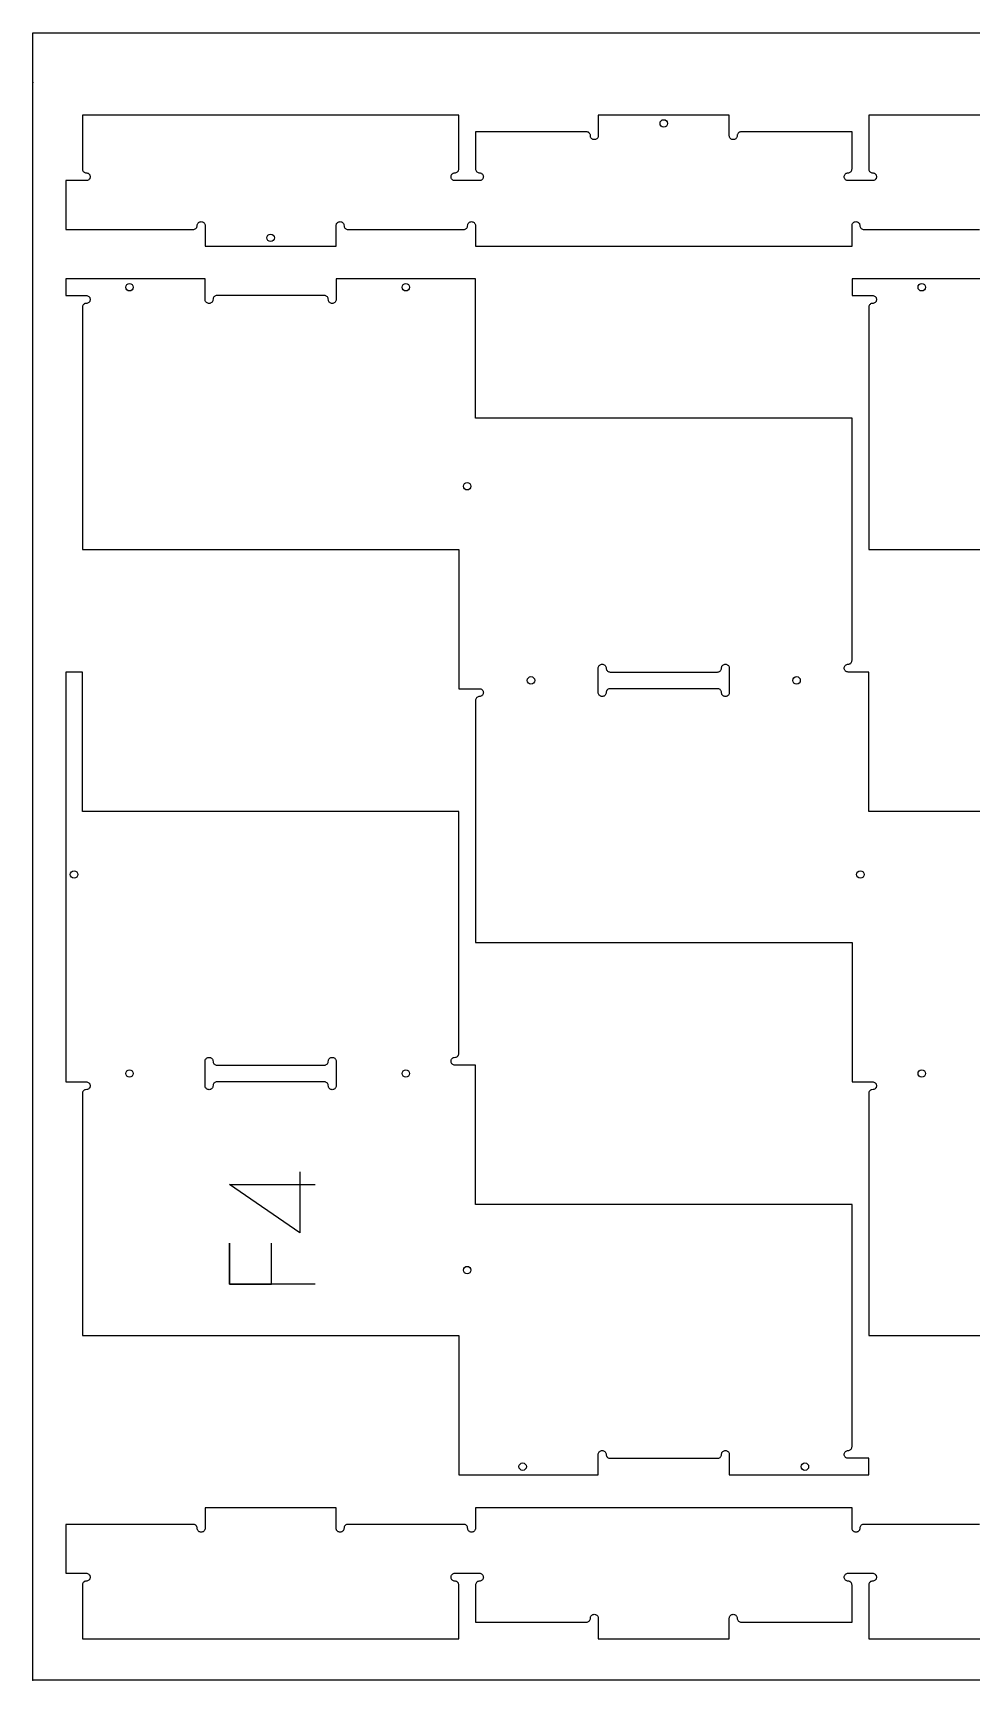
# Model space of a CAD drawing. Header units: inches. Extents: x 0 to 304, y 0 to 160.
# Drawn here: x 207.75 to 235.08, y 0 to 48 of the extents above; entities that cross this region are included whole.
import ezdxf

# ---------------------------------------------------------------- set-up
doc = ezdxf.new("R2010")
doc.units = ezdxf.units.IN
doc.header["$MEASUREMENT"] = 0
for name, color, linetype in [('000_NOTES', 6, 'Continuous'), ('CUT_HOLE', 1, 'Continuous'), ('CUT_number', 3, 'Continuous'), ('CUT_THRU', 7, 'Continuous')]:
    doc.layers.add(name, color=color, linetype=linetype)

# ---------------------------------------------------------------- blocks, each defined once
blk = doc.blocks.new('FASTENER')
blk.add_circle((0, 0), 0.109)

msp = doc.modelspace()

# ---------------------------------------------------------------- linework, layer by layer
at = {"layer": '000_NOTES'}
msp.add_lwpolyline([(207.748, 0), (207.748, 48), (303.748, 48), (303.748, 0)], close=True, dxfattribs=at)
at = {"layer": 'CUT_number'}
for points in [[(215.524, 14.812), (215.524, 13.037), (213.474, 14.437), (215.974, 14.437)], [(215.974, 11.534), (213.474, 11.534), (213.474, 12.734), (213.474, 11.534), (214.699, 11.534), (214.699, 12.734)]]:
    msp.add_lwpolyline(points, dxfattribs=at)
at = {"layer": 'CUT_THRU'}
for points in [[(243.073, 45.605, 0), (232.101, 45.605, 0), (232.101, 44.04, 0), (232.103, 44.02, 0), (232.108, 44, 0), (232.116, 43.982, 0), (232.128, 43.966, 0), (232.142, 43.952, 0), (232.158, 43.94, 0), (232.177, 43.932, 0), (232.196, 43.927, 0), (232.236, 43.923, 0), (232.255, 43.918, 0), (232.273, 43.91, 0), (232.289, 43.898, 0), (232.303, 43.884, 0), (232.315, 43.868, 0), (232.323, 43.85, 0), (232.329, 43.83, 0), (232.33, 43.81, 0), (232.329, 43.79, 0), (232.323, 43.771, 0), (232.315, 43.753, 0), (232.303, 43.737, 0), (232.289, 43.723, 0), (232.273, 43.711, 0), (232.255, 43.703, 0), (232.236, 43.698, 0), (232.216, 43.696, 0), (231.502, 43.696, 0), (231.482, 43.698, 0), (231.462, 43.703, 0), (231.444, 43.711, 0), (231.428, 43.723, 0), (231.414, 43.737, 0), (231.402, 43.753, 0), (231.394, 43.771, 0), (231.389, 43.79, 0), (231.387, 43.81, 0), (231.389, 43.83, 0), (231.394, 43.85, 0), (231.402, 43.868, 0), (231.414, 43.884, 0), (231.428, 43.898, 0), (231.444, 43.91, 0), (231.462, 43.918, 0), (231.482, 43.923, 0), (231.521, 43.927, 0), (231.541, 43.932, 0), (231.559, 43.94, 0), (231.575, 43.952, 0), (231.589, 43.966, 0), (231.601, 43.982, 0), (231.609, 44, 0), (231.614, 44.02, 0), (231.616, 44.04, 0), (231.616, 45.12, 0), (228.383, 45.12, 0), (228.364, 45.119, 0), (228.344, 45.113, 0), (228.326, 45.105, 0), (228.31, 45.093, 0), (228.296, 45.079, 0), (228.284, 45.063, 0), (228.276, 45.045, 0), (228.271, 45.026, 0), (228.267, 44.986, 0), (228.262, 44.967, 0), (228.254, 44.948, 0), (228.242, 44.932, 0), (228.228, 44.918, 0), (228.212, 44.906, 0), (228.193, 44.898, 0), (228.174, 44.893, 0), (228.154, 44.891, 0), (228.134, 44.893, 0), (228.115, 44.898, 0), (228.097, 44.906, 0), (228.081, 44.918, 0), (228.067, 44.932, 0), (228.055, 44.948, 0), (228.047, 44.967, 0), (228.041, 44.986, 0), (228.04, 45.006, 0), (228.04, 45.605, 0), (224.221, 45.605, 0), (224.221, 45.006, 0), (224.219, 44.986, 0), (224.214, 44.967, 0), (224.205, 44.948, 0), (224.194, 44.932, 0), (224.18, 44.918, 0), (224.164, 44.906, 0), (224.145, 44.898, 0), (224.126, 44.893, 0), (224.106, 44.891, 0), (224.086, 44.893, 0), (224.067, 44.898, 0), (224.049, 44.906, 0), (224.033, 44.918, 0), (224.019, 44.932, 0), (224.007, 44.948, 0), (223.999, 44.967, 0), (223.993, 44.986, 0), (223.99, 45.026, 0), (223.985, 45.045, 0), (223.976, 45.063, 0), (223.965, 45.079, 0), (223.951, 45.093, 0), (223.934, 45.105, 0), (223.916, 45.113, 0), (223.897, 45.119, 0), (223.877, 45.12, 0), (220.644, 45.12, 0), (220.644, 44.04, 0), (220.646, 44.02, 0), (220.651, 44, 0), (220.66, 43.982, 0), (220.671, 43.966, 0), (220.685, 43.952, 0), (220.702, 43.94, 0), (220.72, 43.932, 0), (220.739, 43.927, 0), (220.779, 43.923, 0), (220.798, 43.918, 0), (220.816, 43.91, 0), (220.833, 43.898, 0), (220.847, 43.884, 0), (220.858, 43.868, 0), (220.867, 43.85, 0), (220.872, 43.83, 0), (220.874, 43.81, 0), (220.872, 43.79, 0), (220.867, 43.771, 0), (220.858, 43.753, 0), (220.847, 43.737, 0), (220.833, 43.723, 0), (220.816, 43.711, 0), (220.798, 43.703, 0), (220.779, 43.698, 0), (220.759, 43.696, 0), (220.045, 43.696, 0), (220.025, 43.698, 0), (220.006, 43.703, 0), (219.988, 43.711, 0), (219.971, 43.723, 0), (219.957, 43.737, 0), (219.946, 43.753, 0), (219.937, 43.771, 0), (219.932, 43.79, 0), (219.93, 43.81, 0), (219.932, 43.83, 0), (219.937, 43.85, 0), (219.946, 43.868, 0), (219.957, 43.884, 0), (219.971, 43.898, 0), (219.988, 43.91, 0), (220.006, 43.918, 0), (220.025, 43.923, 0), (220.065, 43.927, 0), (220.084, 43.932, 0), (220.102, 43.94, 0), (220.119, 43.952, 0), (220.133, 43.966, 0), (220.144, 43.982, 0), (220.153, 44, 0), (220.158, 44.02, 0), (220.159, 44.04, 0), (220.159, 45.605, 0), (209.188, 45.605, 0), (209.188, 44.04, 0), (209.189, 44.02, 0), (209.195, 44, 0), (209.203, 43.982, 0), (209.215, 43.966, 0), (209.229, 43.952, 0), (209.245, 43.94, 0), (209.263, 43.932, 0), (209.282, 43.927, 0), (209.322, 43.923, 0), (209.342, 43.918, 0), (209.36, 43.91, 0), (209.376, 43.898, 0), (209.39, 43.884, 0), (209.402, 43.868, 0), (209.41, 43.85, 0), (209.415, 43.83, 0), (209.417, 43.81, 0), (209.415, 43.79, 0), (209.41, 43.771, 0), (209.402, 43.753, 0), (209.39, 43.737, 0), (209.376, 43.723, 0), (209.36, 43.711, 0), (209.342, 43.703, 0), (209.322, 43.698, 0), (209.302, 43.696, 0), (208.703, 43.696, 0), (208.703, 42.271, 0), (212.42, 42.271, 0), (212.44, 42.273, 0), (212.46, 42.278, 0), (212.478, 42.287, 0), (212.494, 42.298, 0), (212.508, 42.312, 0), (212.52, 42.329, 0), (212.528, 42.347, 0), (212.533, 42.366, 0), (212.537, 42.406, 0), (212.542, 42.425, 0), (212.55, 42.443, 0), (212.562, 42.46, 0), (212.576, 42.474, 0), (212.592, 42.485, 0), (212.61, 42.494, 0), (212.63, 42.499, 0), (212.65, 42.501, 0), (212.669, 42.499, 0), (212.689, 42.494, 0), (212.707, 42.485, 0), (212.723, 42.474, 0), (212.737, 42.46, 0), (212.749, 42.443, 0), (212.757, 42.425, 0), (212.762, 42.406, 0), (212.764, 42.386, 0), (212.764, 41.786, 0), (216.583, 41.786, 0), (216.583, 42.386, 0), (216.585, 42.406, 0), (216.59, 42.425, 0), (216.598, 42.443, 0), (216.61, 42.46, 0), (216.624, 42.474, 0), (216.64, 42.485, 0), (216.658, 42.494, 0), (216.678, 42.499, 0), (216.698, 42.501, 0), (216.718, 42.499, 0), (216.737, 42.494, 0), (216.755, 42.485, 0), (216.771, 42.474, 0), (216.785, 42.46, 0), (216.797, 42.443, 0), (216.805, 42.425, 0), (216.81, 42.406, 0), (216.814, 42.366, 0), (216.819, 42.347, 0), (216.828, 42.329, 0), (216.839, 42.312, 0), (216.853, 42.298, 0), (216.869, 42.287, 0), (216.888, 42.278, 0), (216.907, 42.273, 0), (216.927, 42.271, 0), (220.301, 42.271, 0), (220.321, 42.273, 0), (220.34, 42.278, 0), (220.358, 42.287, 0), (220.374, 42.298, 0), (220.389, 42.312, 0), (220.4, 42.329, 0), (220.408, 42.347, 0), (220.414, 42.366, 0), (220.417, 42.406, 0), (220.422, 42.425, 0), (220.431, 42.443, 0), (220.442, 42.46, 0), (220.456, 42.474, 0), (220.473, 42.485, 0), (220.491, 42.494, 0), (220.51, 42.499, 0), (220.53, 42.501, 0), (220.55, 42.499, 0), (220.569, 42.494, 0), (220.587, 42.485, 0), (220.604, 42.474, 0), (220.618, 42.46, 0), (220.629, 42.443, 0), (220.638, 42.425, 0), (220.643, 42.406, 0), (220.644, 42.386, 0), (220.644, 41.786, 0), (231.616, 41.786, 0), (231.616, 42.386, 0), (231.618, 42.406, 0), (231.623, 42.425, 0), (231.631, 42.443, 0), (231.643, 42.46, 0), (231.657, 42.474, 0), (231.673, 42.485, 0), (231.692, 42.494, 0), (231.711, 42.499, 0), (231.731, 42.501, 0), (231.751, 42.499, 0), (231.77, 42.494, 0), (231.788, 42.485, 0), (231.804, 42.474, 0), (231.818, 42.46, 0), (231.83, 42.443, 0), (231.838, 42.425, 0), (231.844, 42.406, 0), (231.847, 42.366, 0), (231.852, 42.347, 0), (231.861, 42.329, 0), (231.872, 42.312, 0), (231.886, 42.298, 0), (231.903, 42.287, 0), (231.921, 42.278, 0), (231.94, 42.273, 0), (231.96, 42.271, 0), (235.334, 42.271, 0)], [(243.073, 25.314, 0), (232.101, 25.314, 0), (232.101, 29.375, 0), (231.502, 29.375, 0), (231.482, 29.377, 0), (231.462, 29.382, 0), (231.444, 29.39, 0), (231.428, 29.402, 0), (231.414, 29.416, 0), (231.402, 29.432, 0), (231.394, 29.45, 0), (231.389, 29.47, 0), (231.387, 29.49, 0), (231.389, 29.509, 0), (231.394, 29.529, 0), (231.402, 29.547, 0), (231.414, 29.563, 0), (231.428, 29.577, 0), (231.444, 29.589, 0), (231.462, 29.597, 0), (231.482, 29.602, 0), (231.521, 29.606, 0), (231.541, 29.611, 0), (231.559, 29.619, 0), (231.575, 29.631, 0), (231.589, 29.645, 0), (231.601, 29.661, 0), (231.609, 29.679, 0), (231.614, 29.699, 0), (231.616, 29.719, 0), (231.616, 36.77, 0), (220.644, 36.77, 0), (220.644, 40.832, 0), (216.583, 40.832, 0), (216.583, 40.232, 0), (216.581, 40.212, 0), (216.576, 40.193, 0), (216.568, 40.175, 0), (216.556, 40.158, 0), (216.542, 40.144, 0), (216.526, 40.133, 0), (216.508, 40.124, 0), (216.488, 40.119, 0), (216.468, 40.118, 0), (216.449, 40.119, 0), (216.429, 40.124, 0), (216.411, 40.133, 0), (216.395, 40.144, 0), (216.381, 40.158, 0), (216.369, 40.175, 0), (216.361, 40.193, 0), (216.356, 40.212, 0), (216.352, 40.252, 0), (216.347, 40.271, 0), (216.339, 40.289, 0), (216.327, 40.306, 0), (216.313, 40.32, 0), (216.297, 40.331, 0), (216.279, 40.34, 0), (216.259, 40.345, 0), (216.239, 40.347, 0), (213.108, 40.347, 0), (213.088, 40.345, 0), (213.069, 40.34, 0), (213.051, 40.331, 0), (213.034, 40.32, 0), (213.02, 40.306, 0), (213.009, 40.289, 0), (213, 40.271, 0), (212.995, 40.252, 0), (212.992, 40.212, 0), (212.986, 40.193, 0), (212.978, 40.175, 0), (212.966, 40.158, 0), (212.952, 40.144, 0), (212.936, 40.133, 0), (212.918, 40.124, 0), (212.918, 40.124, 0), (212.899, 40.119, 0), (212.879, 40.118, 0), (212.859, 40.119, 0), (212.84, 40.124, 0), (212.821, 40.133, 0), (212.805, 40.144, 0), (212.791, 40.158, 0), (212.78, 40.175, 0), (212.771, 40.193, 0), (212.766, 40.212, 0), (212.764, 40.232, 0), (212.764, 40.832, 0), (208.703, 40.832, 0), (208.703, 40.347, 0), (209.302, 40.347, 0), (209.322, 40.345, 0), (209.342, 40.34, 0), (209.36, 40.331, 0), (209.376, 40.32, 0), (209.39, 40.306, 0), (209.402, 40.289, 0), (209.41, 40.271, 0), (209.415, 40.252, 0), (209.417, 40.232, 0), (209.415, 40.212, 0), (209.41, 40.193, 0), (209.402, 40.175, 0), (209.39, 40.158, 0), (209.376, 40.144, 0), (209.36, 40.133, 0), (209.342, 40.124, 0), (209.322, 40.119, 0), (209.282, 40.116, 0), (209.263, 40.111, 0), (209.245, 40.102, 0), (209.229, 40.091, 0), (209.215, 40.077, 0), (209.203, 40.06, 0), (209.195, 40.042, 0), (209.189, 40.023, 0), (209.188, 40.003, 0), (209.188, 32.951, 0), (220.159, 32.951, 0), (220.159, 28.89, 0), (220.759, 28.89, 0), (220.779, 28.888, 0), (220.798, 28.883, 0), (220.816, 28.875, 0), (220.833, 28.863, 0), (220.847, 28.849, 0), (220.858, 28.833, 0), (220.867, 28.815, 0), (220.872, 28.795, 0), (220.874, 28.775, 0), (220.872, 28.755, 0), (220.867, 28.736, 0), (220.858, 28.718, 0), (220.847, 28.702, 0), (220.833, 28.688, 0), (220.816, 28.676, 0), (220.798, 28.668, 0), (220.779, 28.663, 0), (220.739, 28.659, 0), (220.72, 28.654, 0), (220.702, 28.645, 0), (220.685, 28.634, 0), (220.671, 28.62, 0), (220.66, 28.604, 0), (220.651, 28.585, 0), (220.646, 28.566, 0), (220.644, 28.546, 0), (220.644, 21.495, 0), (231.616, 21.495, 0), (231.616, 17.433, 0), (232.216, 17.433, 0), (232.236, 17.432, 0), (232.255, 17.426, 0), (232.273, 17.418, 0), (232.289, 17.406, 0), (232.303, 17.392, 0), (232.315, 17.376, 0), (232.323, 17.358, 0), (232.329, 17.339, 0), (232.33, 17.319, 0), (232.329, 17.299, 0), (232.323, 17.28, 0), (232.315, 17.261, 0), (232.303, 17.245, 0), (232.289, 17.231, 0), (232.273, 17.219, 0), (232.255, 17.211, 0), (232.236, 17.206, 0), (232.196, 17.202, 0), (232.177, 17.197, 0), (232.158, 17.189, 0), (232.142, 17.177, 0), (232.128, 17.163, 0), (232.116, 17.147, 0), (232.108, 17.129, 0), (232.103, 17.109, 0), (232.101, 17.09, 0), (232.101, 10.038, 0), (243.073, 10.038, 0)], [(235.678, 40.832, 0), (231.616, 40.832, 0), (231.616, 40.347, 0), (232.216, 40.347, 0), (232.236, 40.345, 0), (232.255, 40.34, 0), (232.273, 40.331, 0), (232.289, 40.32, 0), (232.303, 40.306, 0), (232.315, 40.289, 0), (232.323, 40.271, 0), (232.329, 40.252, 0), (232.33, 40.232, 0), (232.329, 40.212, 0), (232.323, 40.193, 0), (232.315, 40.175, 0), (232.303, 40.158, 0), (232.289, 40.144, 0), (232.273, 40.133, 0), (232.255, 40.124, 0), (232.236, 40.119, 0), (232.196, 40.116, 0), (232.177, 40.111, 0), (232.158, 40.102, 0), (232.142, 40.091, 0), (232.128, 40.077, 0), (232.116, 40.06, 0), (232.108, 40.042, 0), (232.103, 40.023, 0), (232.101, 40.003, 0), (232.101, 32.951, 0), (243.073, 32.951, 0)], [(235.334, 4.537, 0), (231.96, 4.537, 0), (231.94, 4.535, 0), (231.921, 4.53, 0), (231.903, 4.522, 0), (231.886, 4.51, 0), (231.872, 4.496, 0), (231.861, 4.48, 0), (231.852, 4.461, 0), (231.847, 4.442, 0), (231.844, 4.402, 0), (231.838, 4.383, 0), (231.83, 4.365, 0), (231.818, 4.349, 0), (231.804, 4.335, 0), (231.788, 4.323, 0), (231.77, 4.315, 0), (231.751, 4.309, 0), (231.731, 4.308, 0), (231.711, 4.309, 0), (231.692, 4.315, 0), (231.673, 4.323, 0), (231.657, 4.335, 0), (231.643, 4.349, 0), (231.631, 4.365, 0), (231.623, 4.383, 0), (231.618, 4.402, 0), (231.616, 4.422, 0), (231.616, 5.022, 0), (220.644, 5.022, 0), (220.644, 4.422, 0), (220.643, 4.402, 0), (220.638, 4.383, 0), (220.629, 4.365, 0), (220.618, 4.349, 0), (220.604, 4.335, 0), (220.587, 4.323, 0), (220.569, 4.315, 0), (220.55, 4.309, 0), (220.53, 4.308, 0), (220.51, 4.309, 0), (220.491, 4.315, 0), (220.473, 4.323, 0), (220.456, 4.335, 0), (220.442, 4.349, 0), (220.431, 4.365, 0), (220.422, 4.383, 0), (220.417, 4.402, 0), (220.414, 4.442, 0), (220.408, 4.461, 0), (220.4, 4.48, 0), (220.389, 4.496, 0), (220.374, 4.51, 0), (220.358, 4.522, 0), (220.34, 4.53, 0), (220.321, 4.535, 0), (220.301, 4.537, 0), (216.927, 4.537, 0), (216.907, 4.535, 0), (216.888, 4.53, 0), (216.869, 4.522, 0), (216.853, 4.51, 0), (216.839, 4.496, 0), (216.828, 4.48, 0), (216.819, 4.461, 0), (216.814, 4.442, 0), (216.81, 4.402, 0), (216.805, 4.383, 0), (216.797, 4.365, 0), (216.785, 4.349, 0), (216.771, 4.335, 0), (216.755, 4.323, 0), (216.737, 4.315, 0), (216.718, 4.309, 0), (216.698, 4.308, 0), (216.678, 4.309, 0), (216.658, 4.315, 0), (216.64, 4.323, 0), (216.624, 4.335, 0), (216.61, 4.349, 0), (216.598, 4.365, 0), (216.59, 4.383, 0), (216.585, 4.402, 0), (216.583, 4.422, 0), (216.583, 5.022, 0), (212.764, 5.022, 0), (212.764, 4.422, 0), (212.762, 4.402, 0), (212.757, 4.383, 0), (212.749, 4.365, 0), (212.737, 4.349, 0), (212.723, 4.335, 0), (212.707, 4.323, 0), (212.689, 4.315, 0), (212.669, 4.309, 0), (212.65, 4.308, 0), (212.63, 4.309, 0), (212.61, 4.315, 0), (212.592, 4.323, 0), (212.576, 4.335, 0), (212.562, 4.349, 0), (212.55, 4.365, 0), (212.542, 4.383, 0), (212.537, 4.402, 0), (212.533, 4.442, 0), (212.528, 4.461, 0), (212.52, 4.48, 0), (212.508, 4.496, 0), (212.494, 4.51, 0), (212.478, 4.522, 0), (212.46, 4.53, 0), (212.44, 4.535, 0), (212.42, 4.537, 0), (208.703, 4.537, 0), (208.703, 3.112, 0), (209.302, 3.112, 0), (209.322, 3.111, 0), (209.342, 3.105, 0), (209.36, 3.097, 0), (209.376, 3.086, 0), (209.39, 3.071, 0), (209.402, 3.055, 0), (209.41, 3.037, 0), (209.415, 3.018, 0), (209.417, 2.998, 0), (209.415, 2.978, 0), (209.41, 2.959, 0), (209.402, 2.941, 0), (209.39, 2.924, 0), (209.376, 2.91, 0), (209.36, 2.899, 0), (209.342, 2.89, 0), (209.322, 2.885, 0), (209.282, 2.882, 0), (209.263, 2.876, 0), (209.245, 2.868, 0), (209.229, 2.856, 0), (209.215, 2.842, 0), (209.203, 2.826, 0), (209.195, 2.808, 0), (209.189, 2.789, 0), (209.188, 2.769, 0), (209.188, 1.203, 0), (220.159, 1.203, 0), (220.159, 2.769, 0), (220.158, 2.789, 0), (220.153, 2.808, 0), (220.144, 2.826, 0), (220.133, 2.842, 0), (220.119, 2.856, 0), (220.102, 2.868, 0), (220.084, 2.876, 0), (220.065, 2.882, 0), (220.025, 2.885, 0), (220.006, 2.89, 0), (219.988, 2.899, 0), (219.971, 2.91, 0), (219.957, 2.924, 0), (219.946, 2.941, 0), (219.937, 2.959, 0), (219.932, 2.978, 0), (219.93, 2.998, 0), (219.932, 3.018, 0), (219.937, 3.037, 0), (219.946, 3.055, 0), (219.957, 3.071, 0), (219.971, 3.086, 0), (219.988, 3.097, 0), (220.006, 3.105, 0), (220.025, 3.111, 0), (220.045, 3.112, 0), (220.759, 3.112, 0), (220.759, 3.112, 0), (220.779, 3.111, 0), (220.798, 3.105, 0), (220.816, 3.097, 0), (220.833, 3.086, 0), (220.847, 3.071, 0), (220.858, 3.055, 0), (220.867, 3.037, 0), (220.872, 3.018, 0), (220.874, 2.998, 0), (220.872, 2.978, 0), (220.867, 2.959, 0), (220.858, 2.941, 0), (220.847, 2.924, 0), (220.833, 2.91, 0), (220.816, 2.899, 0), (220.798, 2.89, 0), (220.779, 2.885, 0), (220.739, 2.882, 0), (220.72, 2.876, 0), (220.702, 2.868, 0), (220.685, 2.856, 0), (220.671, 2.842, 0), (220.66, 2.826, 0), (220.651, 2.808, 0), (220.646, 2.789, 0), (220.644, 2.769, 0), (220.644, 1.688, 0), (223.877, 1.688, 0), (223.897, 1.69, 0), (223.916, 1.695, 0), (223.934, 1.703, 0), (223.951, 1.715, 0), (223.965, 1.729, 0), (223.976, 1.745, 0), (223.985, 1.763, 0), (223.99, 1.783, 0), (223.993, 1.822, 0), (223.999, 1.842, 0), (224.007, 1.86, 0), (224.019, 1.876, 0), (224.033, 1.89, 0), (224.049, 1.902, 0), (224.067, 1.91, 0), (224.086, 1.915, 0), (224.106, 1.917, 0), (224.126, 1.915, 0), (224.145, 1.91, 0), (224.164, 1.902, 0), (224.18, 1.89, 0), (224.194, 1.876, 0), (224.205, 1.86, 0), (224.214, 1.842, 0), (224.219, 1.822, 0), (224.221, 1.803, 0), (224.221, 1.203, 0), (228.04, 1.203, 0), (228.04, 1.803, 0), (228.041, 1.822, 0), (228.047, 1.842, 0), (228.055, 1.86, 0), (228.067, 1.876, 0), (228.081, 1.89, 0), (228.097, 1.902, 0), (228.115, 1.91, 0), (228.134, 1.915, 0), (228.154, 1.917, 0), (228.174, 1.915, 0), (228.193, 1.91, 0), (228.212, 1.902, 0), (228.228, 1.89, 0), (228.242, 1.876, 0), (228.254, 1.86, 0), (228.262, 1.842, 0), (228.267, 1.822, 0), (228.271, 1.783, 0), (228.276, 1.763, 0), (228.284, 1.745, 0), (228.296, 1.729, 0), (228.31, 1.715, 0), (228.326, 1.703, 0), (228.344, 1.695, 0), (228.364, 1.69, 0), (228.383, 1.688, 0), (231.616, 1.688, 0), (231.616, 2.769, 0), (231.614, 2.789, 0), (231.609, 2.808, 0), (231.601, 2.826, 0), (231.589, 2.842, 0), (231.575, 2.856, 0), (231.559, 2.868, 0), (231.541, 2.876, 0), (231.521, 2.882, 0), (231.482, 2.885, 0), (231.462, 2.89, 0), (231.444, 2.899, 0), (231.428, 2.91, 0), (231.414, 2.924, 0), (231.402, 2.941, 0), (231.394, 2.959, 0), (231.389, 2.978, 0), (231.387, 2.998, 0), (231.389, 3.018, 0), (231.394, 3.037, 0), (231.402, 3.055, 0), (231.414, 3.071, 0), (231.428, 3.086, 0), (231.444, 3.097, 0), (231.462, 3.105, 0), (231.482, 3.111, 0), (231.502, 3.112, 0), (232.216, 3.112, 0), (232.236, 3.111, 0), (232.255, 3.105, 0), (232.273, 3.097, 0), (232.289, 3.086, 0), (232.303, 3.071, 0), (232.315, 3.055, 0), (232.323, 3.037, 0), (232.329, 3.018, 0), (232.33, 2.998, 0), (232.329, 2.978, 0), (232.323, 2.959, 0), (232.315, 2.941, 0), (232.303, 2.924, 0), (232.289, 2.91, 0), (232.273, 2.899, 0), (232.255, 2.89, 0), (232.236, 2.885, 0), (232.196, 2.882, 0), (232.177, 2.876, 0), (232.158, 2.868, 0), (232.142, 2.856, 0), (232.128, 2.842, 0), (232.116, 2.826, 0), (232.108, 2.808, 0), (232.103, 2.789, 0), (232.101, 2.769, 0), (232.101, 1.203, 0), (243.073, 1.203, 0)]]:
    msp.add_polyline3d(points, dxfattribs=at)
for points in [[(220.158, 18.242, 0), (220.159, 18.262, 0), (220.159, 25.314, 0), (209.188, 25.314, 0), (209.188, 29.375, 0), (208.703, 29.375, 0), (208.703, 17.433, 0), (209.302, 17.433, 0), (209.322, 17.432, 0), (209.342, 17.426, 0), (209.36, 17.418, 0), (209.376, 17.406, 0), (209.39, 17.392, 0), (209.402, 17.376, 0), (209.41, 17.358, 0), (209.415, 17.339, 0), (209.417, 17.319, 0), (209.415, 17.299, 0), (209.41, 17.28, 0), (209.402, 17.261, 0), (209.39, 17.245, 0), (209.376, 17.231, 0), (209.36, 17.219, 0), (209.342, 17.211, 0), (209.322, 17.206, 0), (209.282, 17.202, 0), (209.263, 17.197, 0), (209.245, 17.189, 0), (209.229, 17.177, 0), (209.215, 17.163, 0), (209.203, 17.147, 0), (209.195, 17.129, 0), (209.189, 17.109, 0), (209.188, 17.09, 0), (209.188, 10.038, 0), (220.159, 10.038, 0), (220.159, 5.977, 0), (224.221, 5.977, 0), (224.221, 6.576, 0), (224.223, 6.596, 0), (224.228, 6.615, 0), (224.236, 6.633, 0), (224.248, 6.65, 0), (224.262, 6.664, 0), (224.278, 6.675, 0), (224.296, 6.684, 0), (224.316, 6.689, 0), (224.335, 6.691, 0), (224.355, 6.689, 0), (224.375, 6.684, 0), (224.393, 6.675, 0), (224.409, 6.664, 0), (224.423, 6.65, 0), (224.435, 6.633, 0), (224.443, 6.615, 0), (224.448, 6.596, 0), (224.452, 6.556, 0), (224.457, 6.537, 0), (224.465, 6.519, 0), (224.477, 6.502, 0), (224.491, 6.488, 0), (224.507, 6.477, 0), (224.525, 6.468, 0), (224.545, 6.463, 0), (224.565, 6.462, 0), (227.696, 6.462, 0), (227.716, 6.463, 0), (227.735, 6.468, 0), (227.753, 6.477, 0), (227.77, 6.488, 0), (227.784, 6.502, 0), (227.795, 6.519, 0), (227.804, 6.537, 0), (227.809, 6.556, 0), (227.812, 6.596, 0), (227.818, 6.615, 0), (227.826, 6.633, 0), (227.837, 6.65, 0), (227.852, 6.664, 0), (227.868, 6.675, 0), (227.886, 6.684, 0), (227.905, 6.689, 0), (227.925, 6.691, 0), (227.945, 6.689, 0), (227.964, 6.684, 0), (227.982, 6.675, 0), (227.999, 6.664, 0), (228.013, 6.65, 0), (228.024, 6.633, 0), (228.033, 6.615, 0), (228.038, 6.596, 0), (228.04, 6.576, 0), (228.04, 5.977, 0), (232.101, 5.977, 0), (232.101, 6.462, 0), (231.502, 6.462, 0), (231.482, 6.463, 0), (231.462, 6.468, 0), (231.444, 6.477, 0), (231.428, 6.488, 0), (231.414, 6.502, 0), (231.402, 6.519, 0), (231.394, 6.537, 0), (231.389, 6.556, 0), (231.387, 6.576, 0), (231.389, 6.596, 0), (231.394, 6.615, 0), (231.402, 6.633, 0), (231.414, 6.65, 0), (231.428, 6.664, 0), (231.444, 6.675, 0), (231.462, 6.684, 0), (231.482, 6.689, 0), (231.521, 6.692, 0), (231.541, 6.698, 0), (231.559, 6.706, 0), (231.575, 6.718, 0), (231.589, 6.732, 0), (231.601, 6.748, 0), (231.609, 6.766, 0), (231.614, 6.785, 0), (231.616, 6.805, 0), (231.616, 13.857, 0), (220.644, 13.857, 0), (220.644, 17.918, 0), (220.045, 17.918, 0), (220.025, 17.92, 0), (220.006, 17.925, 0), (219.988, 17.934, 0), (219.971, 17.945, 0), (219.957, 17.959, 0), (219.946, 17.976, 0), (219.937, 17.994, 0), (219.932, 18.013, 0), (219.93, 18.033, 0), (219.932, 18.053, 0), (219.937, 18.072, 0), (219.946, 18.09, 0), (219.957, 18.106, 0), (219.971, 18.121, 0), (219.988, 18.132, 0), (220.006, 18.14, 0), (220.025, 18.146, 0), (220.065, 18.149, 0), (220.084, 18.154, 0), (220.102, 18.163, 0), (220.119, 18.174, 0), (220.133, 18.188, 0), (220.144, 18.205, 0), (220.153, 18.223, 0), (220.158, 18.242, 0)], [(224.223, 28.755, 0), (224.221, 28.775, 0), (224.221, 29.49, 0), (224.223, 29.509, 0), (224.228, 29.529, 0), (224.236, 29.547, 0), (224.248, 29.563, 0), (224.262, 29.577, 0), (224.278, 29.589, 0), (224.296, 29.597, 0), (224.316, 29.602, 0), (224.335, 29.604, 0), (224.355, 29.602, 0), (224.375, 29.597, 0), (224.393, 29.589, 0), (224.409, 29.577, 0), (224.423, 29.563, 0), (224.435, 29.547, 0), (224.443, 29.529, 0), (224.448, 29.509, 0), (224.452, 29.47, 0), (224.457, 29.45, 0), (224.465, 29.432, 0), (224.477, 29.416, 0), (224.491, 29.402, 0), (224.507, 29.39, 0), (224.525, 29.382, 0), (224.545, 29.377, 0), (224.565, 29.375, 0), (227.696, 29.375, 0), (227.716, 29.377, 0), (227.735, 29.382, 0), (227.753, 29.39, 0), (227.77, 29.402, 0), (227.784, 29.416, 0), (227.795, 29.432, 0), (227.804, 29.45, 0), (227.809, 29.47, 0), (227.812, 29.509, 0), (227.818, 29.529, 0), (227.826, 29.547, 0), (227.837, 29.563, 0), (227.852, 29.577, 0), (227.868, 29.589, 0), (227.886, 29.597, 0), (227.905, 29.602, 0), (227.925, 29.604, 0), (227.945, 29.602, 0), (227.964, 29.597, 0), (227.982, 29.589, 0), (227.999, 29.577, 0), (228.013, 29.563, 0), (228.024, 29.547, 0), (228.033, 29.529, 0), (228.038, 29.509, 0), (228.04, 29.49, 0), (228.04, 28.775, 0), (228.038, 28.755, 0), (228.033, 28.736, 0), (228.024, 28.718, 0), (228.013, 28.702, 0), (227.999, 28.688, 0), (227.982, 28.676, 0), (227.964, 28.668, 0), (227.945, 28.663, 0), (227.925, 28.661, 0), (227.905, 28.663, 0), (227.886, 28.668, 0), (227.868, 28.676, 0), (227.852, 28.688, 0), (227.837, 28.702, 0), (227.826, 28.718, 0), (227.818, 28.736, 0), (227.812, 28.755, 0), (227.809, 28.795, 0), (227.804, 28.815, 0), (227.795, 28.833, 0), (227.784, 28.849, 0), (227.77, 28.863, 0), (227.753, 28.875, 0), (227.735, 28.883, 0), (227.716, 28.888, 0), (227.696, 28.89, 0), (224.565, 28.89, 0), (224.545, 28.888, 0), (224.525, 28.883, 0), (224.507, 28.875, 0), (224.491, 28.863, 0), (224.477, 28.849, 0), (224.465, 28.833, 0), (224.457, 28.815, 0), (224.452, 28.795, 0), (224.448, 28.755, 0), (224.443, 28.736, 0), (224.435, 28.718, 0), (224.423, 28.702, 0), (224.409, 28.688, 0), (224.393, 28.676, 0), (224.375, 28.668, 0), (224.355, 28.663, 0), (224.335, 28.661, 0), (224.316, 28.663, 0), (224.296, 28.668, 0), (224.278, 28.676, 0), (224.262, 28.688, 0), (224.248, 28.702, 0), (224.236, 28.718, 0), (224.228, 28.736, 0), (224.223, 28.755, 0)], [(216.568, 18.09, 0), (216.576, 18.072, 0), (216.581, 18.053, 0), (216.583, 18.033, 0), (216.583, 17.319, 0), (216.581, 17.299, 0), (216.576, 17.28, 0), (216.568, 17.261, 0), (216.556, 17.245, 0), (216.542, 17.231, 0), (216.526, 17.219, 0), (216.508, 17.211, 0), (216.488, 17.206, 0), (216.468, 17.204, 0), (216.449, 17.206, 0), (216.429, 17.211, 0), (216.411, 17.219, 0), (216.395, 17.231, 0), (216.381, 17.245, 0), (216.369, 17.261, 0), (216.361, 17.28, 0), (216.356, 17.299, 0), (216.352, 17.339, 0), (216.347, 17.358, 0), (216.339, 17.376, 0), (216.327, 17.392, 0), (216.313, 17.406, 0), (216.297, 17.418, 0), (216.279, 17.426, 0), (216.259, 17.432, 0), (216.239, 17.433, 0), (213.108, 17.433, 0), (213.088, 17.432, 0), (213.069, 17.426, 0), (213.051, 17.418, 0), (213.034, 17.406, 0), (213.02, 17.392, 0), (213.009, 17.376, 0), (213, 17.358, 0), (212.995, 17.339, 0), (212.992, 17.299, 0), (212.986, 17.28, 0), (212.978, 17.261, 0), (212.966, 17.245, 0), (212.952, 17.231, 0), (212.936, 17.219, 0), (212.918, 17.211, 0), (212.899, 17.206, 0), (212.879, 17.204, 0), (212.859, 17.206, 0), (212.84, 17.211, 0), (212.821, 17.219, 0), (212.805, 17.231, 0), (212.791, 17.245, 0), (212.78, 17.261, 0), (212.771, 17.28, 0), (212.766, 17.299, 0), (212.764, 17.319, 0), (212.764, 18.033, 0), (212.766, 18.053, 0), (212.771, 18.072, 0), (212.78, 18.09, 0), (212.791, 18.106, 0), (212.805, 18.121, 0), (212.821, 18.132, 0), (212.84, 18.14, 0), (212.859, 18.146, 0), (212.879, 18.147, 0), (212.899, 18.146, 0), (212.918, 18.14, 0), (212.936, 18.132, 0), (212.952, 18.121, 0), (212.966, 18.106, 0), (212.978, 18.09, 0), (212.986, 18.072, 0), (212.992, 18.053, 0), (212.995, 18.013, 0), (213, 17.994, 0), (213.009, 17.976, 0), (213.02, 17.959, 0), (213.034, 17.945, 0), (213.051, 17.934, 0), (213.069, 17.925, 0), (213.088, 17.92, 0), (213.108, 17.918, 0), (216.239, 17.918, 0), (216.259, 17.92, 0), (216.279, 17.925, 0), (216.297, 17.934, 0), (216.313, 17.945, 0), (216.327, 17.959, 0), (216.339, 17.976, 0), (216.347, 17.994, 0), (216.352, 18.013, 0), (216.356, 18.053, 0), (216.361, 18.072, 0), (216.369, 18.09, 0), (216.381, 18.106, 0), (216.395, 18.121, 0), (216.411, 18.132, 0), (216.429, 18.14, 0), (216.449, 18.146, 0), (216.468, 18.147, 0), (216.488, 18.146, 0), (216.508, 18.14, 0), (216.526, 18.132, 0), (216.542, 18.121, 0), (216.556, 18.106, 0), (216.568, 18.09, 0)]]:
    msp.add_polyline3d(points, close=True, dxfattribs=at)
for p in [(207.748, 46.56), (207.748, 0)]:
    msp.add_point(p, dxfattribs=at)

# ---------------------------------------------------------------- block references
at = {"layer": 'CUT_HOLE', "rotation": 90}
for p in [(226.13, 45.363), (214.674, 42.029), (210.562, 40.589), (218.614, 40.589), (233.647, 40.589), (220.402, 34.79), (222.261, 29.132), (230, 29.132), (208.945, 23.475), (231.859, 23.475), (210.562, 17.676), (218.614, 17.676), (233.647, 17.676), (220.402, 11.947), (222.018, 6.219), (230.242, 6.219)]:
    msp.add_blockref('FASTENER', p, dxfattribs=at)

doc.saveas('drawing.dxf')
